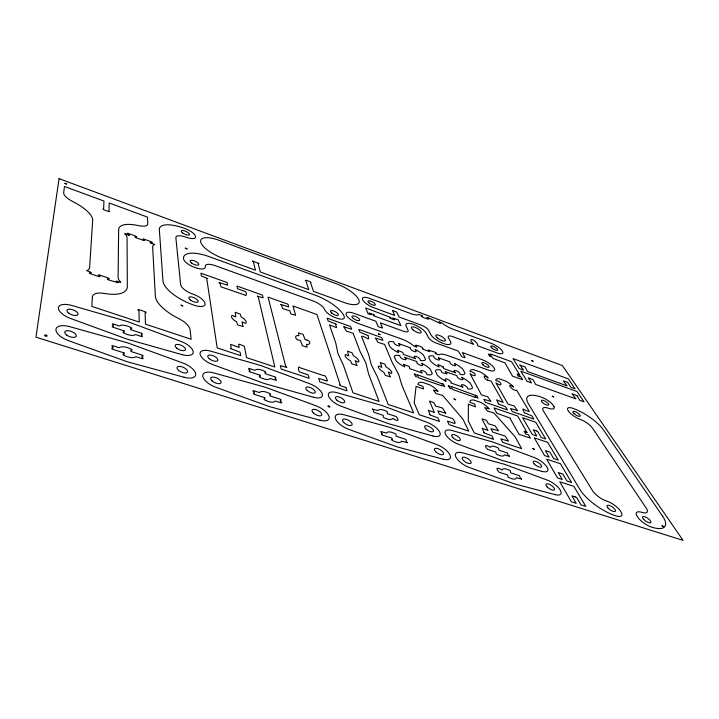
<?xml version="1.0" encoding="UTF-8"?>
<svg xmlns="http://www.w3.org/2000/svg" width="719" height="719" viewBox="0 0 719 719"><rect width="100%" height="100%" fill="white"/><g stroke="black" fill="none" stroke-linecap="round" stroke-linejoin="round"><path stroke-width="1.08" d="M371.004 314.58L369.189 313.017L373.754 314.527L374.383 315.21L373.206 315.299L373.925 315.848L400.905 325.653L398.191 319.838L393.023 318.077M475.457 395.378L451.541 386.597C452.817 389.491 444.836 381.474 450.139 388.557C451.37 389.509 452.116 387.469 453.096 389.707L475.313 397.382L475.034 396.735L475.547 396.699L478.072 398.191L476.814 395.63L475.403 395.216M533.031 361.19L531.665 360.471L533.004 361.235M442.068 383.811L417.541 374.815C418.566 377.574 411.097 369.89 415.924 376.738C417.11 377.691 418.09 375.678 418.952 377.915L441.781 385.797L441.529 385.159L442.068 385.123L444.648 386.615L443.452 384.045L442.023 383.658M519.864 376.459L520.942 376.99L522.65 379.758L512.503 376.109L505.044 362.942L492.919 358.368L491.688 356.642L489.63 356.273L488.408 354.045L491.059 355.42L490.313 353.928L511.551 361.684L519.837 375.228M370.932 314.661L368.056 313.718L365.647 307.939L390.857 317.492M390.812 317.564C386.085 317.151 399.476 322.274 392.996 318.158M427.086 317.483C427.122 316.755 446.211 327.028 439.057 322.022M422.251 316.001C417.829 315.875 433.952 321.788 427.05 317.573M519.774 375.3C515.307 371.75 517.554 377.071 519.9 376.729M439.102 321.923L441.978 322.903A13.095 4.098 29.3 0 0 452.898 329.176L491.392 343.403A9.886 3.083 30.2 0 1 502.419 351.178A9.886 3.083 30.2 0 1 497.099 352.93L477.695 345.821C478.189 340.851 465.148 335.225 473.668 344.338L452.404 336.546A6.777 2.193 29.6 0 0 448.395 337.66L450.48 341.561A11.657 3.82 29.4 0 1 443.488 343.547A11.657 3.82 29.4 0 1 430.645 334.335L428.677 330.443A6.848 2.247 29 0 0 421.217 325.114L399.036 316.98L396.717 312.127L393.131 310.608L392.547 310.608L394.74 315.407L373.673 307.678A10.327 3.415 28 0 1 362.601 299.706A10.327 3.415 28 0 1 369.665 298.412L410.747 313.601A13.302 4.242 28.6 0 0 419.006 314.392L422.305 315.92M422.583 348.571L422.961 349.272L429.764 351.699L428.245 349.973L435.256 352.301L436.316 353.146L435.256 353.218L435.543 353.676L438.743 354.916A14.326 4.889 29.8 0 1 447.245 355.384L488.462 370.15A10.39 3.406 30.3 0 0 494.151 368.11A10.39 3.406 30.3 0 0 482.602 359.86L462.389 352.553L465.184 357.783L461.886 356.786L458.192 351.034L436.029 343.017A6.938 2.301 29.3 0 1 428.398 337.535L426.421 333.589A11.783 3.919 28.9 0 0 413.614 324.413A11.783 3.919 28.9 0 0 406.163 326.21L408.024 330.147A7.019 2.364 28.7 0 1 403.503 331.252L380.36 322.876L382.535 328.008L378.958 326.947L378.023 326.291L375.875 321.258L353.874 313.304A10.884 3.793 27.8 0 0 346.225 314.85A10.884 3.793 27.8 0 0 357.828 323.334L402.02 339.17A14.56 5.078 28.9 0 1 413.874 346.028C419.285 348.122 416.283 346.576 415.187 345.354C416.768 344.446 424.785 348.194 422.772 348.634M525.922 432.092L527.171 432.631L517.716 416.049L493.944 407.88L496.91 413.299L510.562 418.233L510.22 418.638L519.019 434.303L530.397 438.132L528.384 434.671L525.805 434.159L524.079 431.184L525.859 431.984M124.108 352.912L124.108 354.251A1.195 0.539 22.4 0 0 122.994 354.386A1.195 0.539 22.4 0 0 123.776 355.267L124.908 355.797A9.635 4.323 22.5 0 0 135.882 356.66L142.029 358.619A1.186 0.53 22.9 0 0 143.126 358.404A1.186 0.53 22.9 0 0 142.002 357.478L141.967 356.148A1.177 0.53 22.9 0 0 143.054 355.932A1.177 0.53 22.9 0 0 141.931 355.006L130.939 351.501L130.93 350.189A1.177 0.53 22.6 0 0 132.017 350.054A1.177 0.53 22.6 0 0 131.235 349.191L130.13 348.661A9.635 4.323 22.5 0 0 119.192 347.744L112.982 345.758A1.195 0.539 22.1 0 0 111.84 345.965A1.195 0.539 22.1 0 0 112.964 346.891L112.937 348.212A1.204 0.539 22.1 0 0 111.796 348.427A1.204 0.539 22.1 0 0 112.919 349.353L124.108 352.912M124.117 330.866L124.117 332.097A1.159 0.503 22.5 0 0 123.039 332.205A1.159 0.503 22.5 0 0 123.794 333.041L124.881 333.562A9.311 4.017 22.6 0 0 135.478 334.569L141.409 336.501A1.141 0.494 23 0 0 142.461 336.312A1.141 0.494 23 0 0 141.373 335.431L141.346 334.2A1.141 0.494 23 0 0 142.389 334.02A1.141 0.494 23 0 0 141.31 333.14L130.705 329.67L130.696 328.448A1.141 0.485 22.7 0 0 131.748 328.349A1.141 0.485 22.7 0 0 130.993 327.522L129.923 327.019A9.311 4.017 22.6 0 0 119.372 325.959L113.377 323.999A1.159 0.494 22.2 0 0 112.281 324.17A1.159 0.494 22.2 0 0 113.359 325.051L113.341 326.282A1.159 0.503 22.2 0 0 112.236 326.453A1.159 0.503 22.2 0 0 113.323 327.343L124.117 330.866M372.361 409.102C374.491 410.657 372.289 411.421 374.356 412.445L383.254 415.348C383.613 416.508 382.31 417.371 384.854 418.09A8.286 3.379 29.5 0 0 392.628 418.404C400.303 423.123 398.101 418.377 396.151 416.526L387.388 413.659C386.912 412.517 388.44 411.672 385.797 410.962A8.286 3.379 29.5 0 0 378.032 410.594L372.361 409.102M487.446 379.947C485.649 380.567 480.651 372.613 488.192 377.978A11.153 3.775 30.4 0 0 480.292 372.02L473.749 369.692A11.153 3.775 30.4 0 0 470.109 371.552C476.32 371.966 477.722 379.012 470.028 373.682L481.424 394.866L487.644 396.735L491.023 401.472L483.788 399.252L485.478 402.388L507.434 409.956L505.655 406.81L498.06 403.844L498.501 403.584L496.622 399.872L503.174 402.415L491.185 381.178L487.446 379.974M468.366 404.213L468.321 421.046L474.261 432.955L493.602 439.354L491.76 435.822L483.51 432.658L484.031 432.38L482.089 428.209L488.003 430.483L482.098 419.141L482.611 418.925L486.475 420.39L488.39 423.797L495.023 425.747L498.528 430.843L490.924 428.614L492.74 432.074L505.196 436.1L508.522 441.151L500.882 438.851L502.77 442.392L521.67 448.647L515.056 436.694L493.89 412.94L487.518 411.115L484.75 407.583L489.235 408.913A11.935 4.296 30.9 0 0 480.795 402.433L473.812 400.034A11.935 4.296 30.9 0 0 469.929 402.298L474.657 404.078L475.493 406.873L468.366 404.213M524.403 412.778L531.943 415.906L533.822 419.06L512.341 411.654L510.544 408.5L517.617 410.666L514.103 405.929L508.036 404.105L495.921 382.85C503.812 388.305 501.503 380.755 495.876 380.702A11.073 3.685 30.9 0 1 499.256 378.787L505.673 381.07A11.073 3.685 30.9 0 1 513.582 386.993C504.567 381.789 513.483 391.819 516.637 390.192L529.319 411.502C523.953 410.639 520.763 405.768 524.421 412.733M552.3 396.205L553.729 397.032L552.3 396.187M561.35 473.56L558.259 472.491L562.258 479.501L557.558 477.982L546.629 459.144L560.389 463.683L571.614 482.53L566.94 481.02L562.869 474.145L561.35 473.533M446.894 373.79L442.185 372.721L440.549 369.934A11.594 4.098 29.9 0 0 435.381 371.085L437.395 375.219A11.594 4.098 29.9 0 0 446.184 381.322C441.448 375.812 452.718 380.863 450.885 382.957L462.991 387.164C457.347 382.337 468.015 385.303 467.629 388.781A11.531 4.035 30.3 0 0 472.518 387.478L470.316 383.326A11.531 4.035 30.3 0 0 461.661 377.358C466.469 382.76 455.594 377.888 457.095 375.749L445.169 371.561L446.894 373.79M207.566 278.505L206.739 278.586L217.183 347.888L240.73 355.68L240.092 352.238L230.287 348.49L231.176 348.32L230.637 344.329L239.202 347.448L238.636 344.365L239.463 344.239L244.316 346.234L246.563 357.613L274.838 366.969L258.238 296.866L257.294 296.138L263.127 297.846L262.453 295.114L236.982 286.036L237.54 288.759L245.269 291.501C246.932 291.95 246.842 297.711 244.406 294.844L221.101 286.908L219.906 283.259L218.971 282.477L227.599 285.227L227.096 282.513L200.943 273.202L201.32 275.889L207.566 278.505M445.771 413.164L442.536 408.077L435.588 406.019L433.881 402.64L429.504 401.058L434.429 412.607L428.299 410.243L429.944 414.396L429.351 414.665L437.916 417.937L439.525 421.46L419.312 414.773L414.198 402.919L416.085 386.355L423.536 388.988L422.898 386.346L417.991 384.494A12.124 4.494 29.9 0 1 422.43 382.346L429.701 384.854A12.124 4.494 29.9 0 1 438.105 391.388L433.395 390.022L436.02 393.527L442.697 395.441L462.973 419.258L468.833 431.157L449.096 424.632L447.443 421.1L454.848 423.563C456.259 423.455 452.287 416.786 450.867 418.099L439.381 414.261L437.799 410.819L445.753 413.254M521.545 479.052L516.377 477.74A8.286 3.244 32.5 0 1 509.573 477.847C507.003 477.164 508.378 476.167 507.578 474.944L499.22 472.284C497.296 470.514 494.178 465.454 501.988 470.046A8.286 3.244 32.5 0 1 508.791 469.992C511.272 470.72 510.148 471.736 510.769 472.85L519.442 475.681L520.349 478.027L521.545 479.052M118.033 282.711L108.272 279.835C104.875 278.199 111.625 279.7 108.326 278.037L99.213 274.91C95.906 274.469 102.466 277.192 99.132 276.707L89.983 273.562L89.345 272.753L91.124 272.887L91.25 272.402L86.702 270.623A18.2 7.1 21.5 0 0 89.623 267.567L92.67 220.427A33.622 11.846 21.6 0 0 73.185 201.796A16.097 5.473 22.1 0 1 63.667 192.71L64.485 186.473L103.958 201.05L103.626 208.852C99.824 208.753 112.658 213.363 108.946 210.802L109.198 202.983L147.458 217.12L147.772 223.582A15.575 5.339 23.2 0 1 138.345 225.595A31.933 11.378 23.4 0 0 118.635 229.801L118.096 277.372A17.553 6.893 22.9 0 0 120.657 282.261L116.074 281.03L118.033 282.711M367.921 335.494C370.465 342.675 366.151 336.276 361.477 336.213L368.694 354.629L371.175 364.344A15.638 5.869 28.9 0 0 371.687 365.647L377.385 376.81L388.242 404.491L413.641 412.895L401.858 385.132L398.838 374.985A15.638 5.869 28.9 0 0 398.281 373.682L392.412 362.879L384.566 344.392L377.987 342.343L375.282 337.984L382.868 340.375L381.672 337.571L358.817 329.428L359.913 332.223L367.921 335.494M286.737 367.31L285.731 366.456L268.052 297.1L288.004 304.209L288.786 306.959L280.581 304.407L281.533 305.135L282.585 308.514L289.91 310.896L290.665 313.493L291.563 314.131L295.653 315.308L292.948 305.97L316.971 314.527L340.096 384.53C336.618 384.89 347.96 388.233 345.812 387.352L346.989 390.839L319.766 381.834L318.724 378.356L326.911 381.07C328.646 382.175 325.096 373.682 323.595 375.615L300.389 367.876C297.477 364.434 298.07 371.543 299.877 372.1L308.181 374.86L309.179 378.329L281.147 369.054L280.302 365.594L286.719 367.409M443.551 367.139L442.994 367.211L443.704 368.622L455.576 372.81C450.211 368.488 460.385 370.833 460.124 374.41A11.27 3.874 30 0 0 464.977 373.26L462.865 369.269A11.27 3.874 30 0 0 454.408 363.472C458.974 368.64 448.467 363.949 449.932 361.882L438.239 357.711C443.281 362.052 433.287 359.428 433.701 356.094A11.333 3.928 29.7 0 0 428.596 357.109L430.519 361.064A11.333 3.928 29.7 0 0 439.093 366.996L438.015 364.497L443.551 367.166M519.954 365.09L523.513 370.033L519.118 368.443L513.015 358.592L568.289 378.859L575.092 388.79L570.886 387.262L567.579 382.301L563.292 380.917L567.093 385.878L527.449 371.471L525.032 366.924L519.963 365.072M403.763 364.452L404.824 366.933A11.756 4.242 29.1 0 1 396.016 360.776L394.237 356.66A11.756 4.242 29.1 0 1 399.827 355.617C399.225 359.087 410.028 362.008 404.608 357.298L416.921 361.621C414.818 363.383 426.088 368.793 421.631 363.284A11.684 4.188 29.5 0 1 430.313 369.305L432.299 373.44A11.684 4.188 29.5 0 1 426.978 374.644C427.338 371.148 416.939 368.092 422.188 372.972L409.677 368.622L409.192 366.555L403.772 364.407M242.977 326.435L242.051 321.797L245.341 323.343L246.168 322.903A8.089 3.164 25.4 0 0 241.099 316.989L240.308 314.113L235.293 312.28L235.733 316.998L232.444 315.443L231.599 315.875A8.089 3.164 25.4 0 0 236.65 321.833L237.486 324.835L242.959 326.525M66.525 183.983L64.737 183.327L66.508 184.055M397.526 350.324L398.542 352.696A11.495 4.062 28.9 0 1 389.941 346.72L388.251 342.783A11.495 4.062 28.9 0 1 393.769 341.876C393.14 345.174 403.701 348.122 398.452 343.547L410.522 347.843C408.509 349.569 419.429 354.8 415.142 349.488A11.423 3.999 29.2 0 1 423.617 355.339L425.513 359.302A11.423 3.999 29.2 0 1 420.256 360.354C420.813 357.145 410.378 353.892 415.564 358.7L403.305 354.377L402.901 352.445L397.526 350.324M509.385 456.161L504.343 454.83A8.008 3.065 31.9 0 1 497.674 454.776C495.193 454.013 496.487 453.383 495.768 452.035L487.635 449.384C485.882 447.712 482.764 442.877 490.394 447.362A8.008 3.065 31.9 0 1 497.072 447.461C499.381 448.117 498.465 449.123 498.95 450.166L507.398 452.988L508.234 455.181L509.385 456.161M548.39 451.55L545.37 450.543L549.145 457.086L544.553 455.567L534.262 437.835L547.698 442.356L558.259 460.106L553.711 458.605L549.909 452.179L548.399 451.523M534.325 449.321L532.68 448.422L534.307 449.402M390.21 376.846L385.366 375.399L383.901 372.325A7.603 2.849 28.9 0 1 378.275 366.402L378.85 365.917L381.897 367.364L380.306 362.493L384.827 364.147L386.211 367.085A7.603 2.849 28.9 0 1 391.846 372.972L391.298 373.476L388.242 372.02L390.21 376.846M455.621 399.755L454.004 398.901L455.621 399.755M307.049 340.105L305.054 339.503L303.121 334.416L298.394 332.861L298.987 335.602A7.837 3.02 27 0 0 296.291 338.739L297.459 339.844L300.38 340.438L302.384 345.695L307.139 347.214L306.501 344.383A7.837 3.02 27 0 0 309.107 341.192L307.058 340.078M92.365 297.1L91.843 306.402L139.234 322.085L138.947 310.608A1.096 0.449 22.9 0 1 137.904 309.781A1.096 0.449 22.9 0 1 138.92 309.628L145.058 311.695A1.096 0.449 23.1 0 1 146.101 312.522A1.096 0.449 23.1 0 1 145.094 312.666L145.508 324.161L191.146 339.26L190.104 329.769A18.038 7.478 23.8 0 0 178.312 318.346A34.485 13.706 24.2 0 1 155.349 296.12L152.653 247.03A15.944 5.743 23.8 0 1 154.774 244.469C144.07 240.838 155.394 244.118 151.493 241.809L143.782 239.023C140.942 238.501 146.685 241.036 143.836 240.523L135.765 237.612C132.799 236.156 138.767 237.549 135.729 236.12L127.928 233.307C124.198 232.713 135.433 238.007 124.675 233.612A16.456 5.905 22.6 0 1 127.056 237.827L127.317 286.53A36.336 14.389 21.9 0 1 104.426 293.46A18.676 7.729 22.2 0 0 92.365 297.1M379.974 334.587L378.419 333.814L379.974 334.587M536.185 430.816L533.237 429.782L536.787 435.975L532.312 434.465L522.605 417.73L535.718 422.242L545.685 438.985L541.245 437.485L537.659 431.427L536.194 430.789M577.186 395.872L579.748 400.285L584.026 401.822L576.944 391.496L520.781 371.121L527.126 381.367L531.593 382.975L528.267 377.772L533.067 379.677L535.601 384.413L575.892 398.892L571.965 393.697L577.186 395.845M343.853 326.794L346.387 331.162L353.155 333.274L360.147 351.654L365.576 362.412A15.836 6.022 28.1 0 1 366.07 363.715L368.559 373.799L379.075 401.463L352.966 392.817L343.439 365.252L338.209 354.134A15.836 6.022 28.1 0 1 337.768 352.84L335.818 343.197L329.491 324.898L336.582 327.693L335.638 324.332L336.294 324.215L328.125 320.935L327.163 318.158L350.575 326.498L351.636 329.284L343.862 326.768M258.858 263.46L258.157 263.496L260.278 271.953L308.828 289.649L305.988 281.066C302.366 278.639 313.277 282.486 310.572 282.747L313.475 291.339L344.006 302.474A20.995 7.037 27.4 0 0 358.898 299.994A20.995 7.037 27.4 0 0 336.887 283.96L219.448 240.443A22.217 7.603 25 0 0 200.646 241.836A22.217 7.603 25 0 0 222.782 258.292L255.452 270.191L253.394 261.743L252.513 261.006L258.858 263.478M663.601 526.659L661.938 525.598L663.601 526.685M407.278 442.643L401.526 441.196A8.574 3.604 30 0 1 393.554 441.044L392.565 440.567A1.061 0.449 30 0 1 391.675 439.704A1.061 0.449 30 0 1 392.394 439.498L391.873 438.123L382.706 435.202A1.061 0.449 29.7 0 1 381.564 434.321A1.061 0.449 29.7 0 1 382.274 434.033L380.719 431.481L386.445 433.126A8.574 3.604 30 0 1 394.407 433.341C396.942 434.033 395.81 435.067 396.079 436.208L405.103 439.093C407.215 440.127 405.255 441.115 407.278 442.643M356.894 365.45L351.906 363.958L350.584 360.893A7.702 2.93 28.1 0 1 345.075 354.961L345.704 354.485L348.805 355.959L347.466 351.124L352.094 352.813L353.353 355.743A7.702 2.93 28.1 0 1 358.871 361.639L358.206 362.106L355.159 360.65L356.894 365.477M575.128 496.919L571.965 495.858L576.216 503.345L571.389 501.826L559.759 481.784L573.87 486.332L585.805 506.374L581.015 504.864L576.719 497.593L575.137 496.892M182.797 305.872L180.882 305.09L182.77 305.952M187.039 248.891L185.34 248.172L187.039 248.891M59.066 178.645L35.95 337.175L683.05 540.355L562.339 365.549L59.066 178.645M555.266 494.654L515.478 484.157A17.058 6.678 32.5 0 1 513.132 483.42L469.246 467.44A12.933 5.222 31.6 0 1 455.855 456.951A12.933 5.222 31.6 0 1 462.389 452.808L503.039 463.881A17.058 6.678 32.5 0 1 505.331 464.627L546.997 479.995A12.663 4.808 33.3 0 1 560.335 490.259A12.663 4.808 33.3 0 1 555.266 494.654M443.147 459.189L399.036 447.425A17.633 7.424 30 0 1 396.466 446.616L348.706 429.315A13.445 5.779 28.8 0 1 335.431 418.557A13.445 5.779 28.8 0 1 344.033 414.782L389.069 427.167A17.633 7.424 30 0 1 391.576 427.976L436.739 444.567A13.041 5.348 31 0 1 450.022 455.091A13.041 5.348 31 0 1 443.147 459.189M320 420.238L270.883 406.999A18.505 8.179 26.6 0 1 268.043 406.1L215.853 387.289A14.209 6.345 25.1 0 1 202.776 376.262A14.209 6.345 25.1 0 1 213.849 372.945L263.945 386.858A18.505 8.179 26.6 0 1 266.713 387.748L315.875 405.732A13.598 5.914 28 0 1 329.023 416.517A13.598 5.914 28 0 1 320 420.238M184.109 377.25L129.168 362.295A19.826 8.889 22.5 0 1 126.014 361.298L68.682 340.743A15.36 6.857 20.9 0 1 55.92 329.446A15.36 6.857 20.9 0 1 69.959 326.714L125.96 342.406A19.826 8.889 22.5 0 1 129.016 343.394L182.788 362.969A14.443 6.471 24.1 0 1 195.694 374.006A14.443 6.471 24.1 0 1 184.109 377.25M542.135 471.394L503.327 460.762A16.474 6.3 31.9 0 1 501.044 460.016L458.363 444.225A12.502 4.907 31.1 0 1 445.456 434.195A12.502 4.907 31.1 0 1 451.927 430.492L491.553 441.664A16.474 6.3 31.9 0 1 493.791 442.401L534.352 457.608A12.232 4.539 32.7 0 1 547.222 467.431A12.232 4.539 32.7 0 1 542.135 471.394M432.991 436.002L390.102 424.138A17.049 6.956 29.5 0 1 387.604 423.329L341.3 406.271A13.005 5.41 28.3 0 1 328.502 395.998A13.005 5.41 28.3 0 1 336.932 392.664L380.675 405.112A17.049 6.956 29.5 0 1 383.119 405.911L426.987 422.287A12.609 5.024 30.5 0 1 439.785 432.344A12.609 5.024 30.5 0 1 432.991 436.002M313.466 397.248L265.886 383.955A17.903 7.63 26.3 0 1 263.136 383.065L212.68 364.56A13.742 5.905 24.9 0 1 200.071 354.054A13.742 5.905 24.9 0 1 210.811 351.187L259.307 365.099A17.903 7.63 26.3 0 1 261.995 365.98L309.619 383.685A13.158 5.527 27.6 0 1 322.292 393.967A13.158 5.527 27.6 0 1 313.466 397.248M182.015 354.62L128.989 339.674A19.152 8.26 22.6 0 1 125.951 338.694L70.705 318.526A14.82 6.363 21.1 0 1 58.401 307.786A14.82 6.363 21.1 0 1 71.9 305.494L125.906 321.114A19.152 8.26 22.6 0 1 128.854 322.085L180.784 341.309A13.967 6.022 24 0 1 193.231 351.825A13.967 6.022 24 0 1 182.015 354.62M264.655 397.643L254.553 394.425A1.114 0.494 26.2 0 1 253.421 393.518A1.114 0.494 26.2 0 1 254.319 393.266L254.059 391.918A1.114 0.494 26.2 0 1 252.926 391.01A1.114 0.494 26.2 0 1 253.834 390.759L259.442 392.556A8.996 3.972 26.6 0 1 268.771 393.086L269.814 393.581A1.105 0.485 26.6 0 1 270.65 394.434A1.105 0.485 26.6 0 1 269.769 394.605L270.056 395.944L279.988 399.117A1.105 0.485 26.9 0 1 281.12 400.016A1.105 0.485 26.9 0 1 280.257 400.276L280.572 401.624A1.105 0.485 27 0 1 281.713 402.532A1.105 0.485 27 0 1 280.85 402.793L275.287 401.022A8.996 3.972 26.6 0 1 265.94 400.546L264.889 400.052A1.114 0.494 26.5 0 1 264.044 399.18A1.114 0.494 26.5 0 1 264.943 399L264.655 397.643M259.918 375.138L250.14 371.948A1.079 0.467 25.9 0 1 249.044 371.085A1.079 0.467 25.9 0 1 249.924 370.869L249.682 369.602A1.079 0.458 25.9 0 1 248.585 368.748A1.079 0.458 25.9 0 1 249.466 368.532L254.903 370.303A8.7 3.712 26.3 0 1 263.945 370.986L264.952 371.462A1.07 0.449 26.3 0 1 265.76 372.28A1.07 0.449 26.3 0 1 264.898 372.424L265.176 373.673L274.793 376.819A1.07 0.449 26.6 0 1 275.88 377.673A1.07 0.449 26.6 0 1 275.044 377.897L275.341 379.156A1.07 0.458 26.6 0 1 276.438 380.018A1.07 0.458 26.6 0 1 275.593 380.243L270.209 378.491A8.7 3.712 26.3 0 1 261.141 377.87L260.125 377.376A1.079 0.467 26.2 0 1 259.307 376.549A1.079 0.467 26.2 0 1 260.188 376.405L259.918 375.138M197.258 268.304L192.899 266.749A11.801 4.26 24.4 0 1 183.534 258.813A29.65 10.686 24.7 0 1 209.067 256.611L315.138 295.141A28.158 9.967 27.1 0 1 344.212 316.513A11.037 3.892 27.4 0 1 338.218 318.688L334.29 317.286A11.037 3.892 27.4 0 1 324.62 309.476A11.136 3.946 27 0 0 313.071 300.946L215.197 265.644A11.666 4.206 24.9 0 0 205.275 266.623A11.801 4.26 24.4 0 1 197.258 268.304M662.46 515.963L603.412 429.854A27.07 8.709 32.3 0 0 572.953 408.356A10.533 3.352 32.1 0 0 567.686 409.857L569.124 412.059A10.533 3.352 32.1 0 0 580.296 419.438A10.731 3.46 32.3 0 1 592.465 428.057L646.255 508.126A12.187 4.224 34.4 0 1 641.86 512.359A12.466 4.368 34.8 0 0 636.567 515.289L638.49 518.237A12.466 4.368 34.8 0 0 651.648 527.144A31.052 10.794 34.5 0 0 662.46 515.963M554.07 406.747L552.668 404.545A10.614 3.46 31.6 0 0 541.587 397.221A27.286 8.996 31.8 0 0 528.303 403.53L579.891 489.387A31.268 11.216 34 0 0 615.922 515.874A12.556 4.539 34.3 0 0 621.576 512.863L619.706 509.924A12.556 4.539 34.3 0 0 606.656 501.071A12.277 4.386 33.9 0 1 592.627 490.807L543.357 410.882A10.812 3.577 31.8 0 1 548.507 408.266A10.614 3.46 31.6 0 0 554.07 406.747M195.604 237.396L195.361 235.661A11.243 3.82 24.2 0 0 184.846 228.489A28.85 9.958 24.2 0 0 159.357 229.721L162.952 280.886A31.645 12.142 24.3 0 0 194.184 305.233A12.663 4.934 24.3 0 0 205.077 304.667L204.762 302.438A12.663 4.934 24.3 0 0 192.827 294.08A12.439 4.745 24.3 0 1 180.64 284.625L175.867 237.773A11.432 3.963 24.2 0 1 185.906 237.18A11.243 3.82 24.2 0 0 195.604 237.396M437.341 337.894A5.491 1.798 29.4 0 0 445.358 340.707A5.491 1.798 29.4 0 0 439.111 335.315A5.491 1.798 29.4 0 0 437.341 337.894M369.18 303.014A4.134 1.366 28 0 0 375.273 304.991A4.134 1.366 28 0 0 370.501 301.036A4.134 1.366 28 0 0 369.18 303.014M491.841 347.942A3.955 1.231 30.2 0 0 497.602 350.18A3.955 1.231 30.2 0 0 493.225 346.288A3.955 1.231 30.2 0 0 491.841 347.942M328.304 406.523A1.061 0.449 28.2 0 0 329.913 406.954A1.061 0.449 28.2 0 0 328.718 405.849A1.061 0.449 28.2 0 0 328.304 406.523M547.204 486.988A5.069 1.923 33.3 0 0 554.475 489.783A5.069 1.923 33.3 0 0 549.064 484.22A5.069 1.923 33.3 0 0 547.204 486.988M463.485 460.484A5.177 2.085 31.6 0 0 471.071 463.09A5.177 2.085 31.6 0 0 465.49 457.473A5.177 2.085 31.6 0 0 463.485 460.484M534.397 464.097A4.889 1.815 32.7 0 0 541.479 466.856A4.889 1.815 32.7 0 0 536.293 461.571A4.889 1.815 32.7 0 0 534.397 464.097M452.862 437.646A4.997 1.959 31.1 0 0 460.232 440.226A4.997 1.959 31.1 0 0 454.884 434.896A4.997 1.959 31.1 0 0 452.862 437.646M435.66 451.631A5.213 2.139 31 0 0 443.407 454.282A5.213 2.139 31 0 0 437.898 448.647A5.213 2.139 31 0 0 435.66 451.631M343.781 422.538A5.375 2.31 28.8 0 0 351.959 425.019A5.375 2.31 28.8 0 0 346.261 419.339A5.375 2.31 28.8 0 0 343.781 422.538M425.801 428.821A5.042 2.013 30.5 0 0 433.332 431.454A5.042 2.013 30.5 0 0 428.048 426.106A5.042 2.013 30.5 0 0 425.801 428.821M336.825 400.088A5.204 2.166 28.3 0 0 344.608 402.218A5.204 2.166 28.3 0 0 338.712 396.852A5.204 2.166 28.3 0 0 336.825 400.088M209.4 358.826A5.491 2.364 24.9 0 0 217.758 360.489A5.491 2.364 24.9 0 0 211.197 355.15A5.491 2.364 24.9 0 0 209.4 358.826M307.157 390.417A5.258 2.211 27.6 0 0 315.147 392.601A5.258 2.211 27.6 0 0 309.296 387.217A5.258 2.211 27.6 0 0 307.157 390.417M212.159 380.962A5.68 2.534 25.1 0 0 220.985 382.957A5.68 2.534 25.1 0 0 214.63 377.277A5.68 2.534 25.1 0 0 212.159 380.962M313.43 413.03A5.437 2.364 28 0 0 321.663 415.205A5.437 2.364 28 0 0 315.596 409.542A5.437 2.364 28 0 0 313.43 413.03M68.835 313.268A5.932 2.543 21.1 0 0 77.985 314.5A5.932 2.543 21.1 0 0 70.579 309.215A5.932 2.543 21.1 0 0 68.835 313.268M176.73 348.176A5.581 2.409 24 0 0 185.358 349.919A5.581 2.409 24 0 0 178.824 344.545A5.581 2.409 24 0 0 176.73 348.176M66.759 335.126A6.138 2.741 20.9 0 0 76.25 336.267A6.138 2.741 20.9 0 0 68.575 330.731A6.138 2.741 20.9 0 0 66.759 335.126M178.627 370.438A5.779 2.588 24.1 0 0 187.551 372.118A5.779 2.588 24.1 0 0 180.766 366.492A5.779 2.588 24.1 0 0 178.627 370.438M45.144 335.818A1.267 0.575 20.2 0 0 47.121 336.052A1.267 0.575 20.2 0 0 45.567 334.919A1.267 0.575 20.2 0 0 45.144 335.818M412.94 329.814A5.545 1.842 28.9 0 0 421.127 332.69A5.545 1.842 28.9 0 0 414.926 327.271A5.545 1.842 28.9 0 0 412.94 329.814M482.979 364.812A4.161 1.357 30.3 0 0 489.055 367.121A4.161 1.357 30.3 0 0 484.489 362.969A4.161 1.357 30.3 0 0 482.979 364.812M353.173 318.328A4.359 1.519 27.8 0 0 359.653 320.368A4.359 1.519 27.8 0 0 354.665 316.144A4.359 1.519 27.8 0 0 353.173 318.328M573.996 413.542A4.215 1.339 32.1 0 0 580.098 416.166A4.215 1.339 32.1 0 0 575.676 411.852A4.215 1.339 32.1 0 0 573.996 413.542M643.748 519.46A4.988 1.744 34.8 0 0 650.794 522.56A4.988 1.744 34.8 0 0 645.59 517.051A4.988 1.744 34.8 0 0 643.748 519.46M542.548 402.577A4.242 1.384 31.6 0 0 548.624 404.941A4.242 1.384 31.6 0 0 543.879 400.582A4.242 1.384 31.6 0 0 542.548 402.577M608.094 508.09A5.024 1.815 34.3 0 0 615.32 511.335A5.024 1.815 34.3 0 0 610.323 505.816A5.024 1.815 34.3 0 0 608.094 508.09M182.662 233.01A4.494 1.528 24.2 0 0 189.439 234.691A4.494 1.528 24.2 0 0 183.992 230.7A4.494 1.528 24.2 0 0 182.662 233.01M190.346 300.012A5.069 1.977 24.3 0 0 198.076 301.764A5.069 1.977 24.3 0 0 192.063 297.046A5.069 1.977 24.3 0 0 190.346 300.012M191.515 262.974A4.718 1.699 24.4 0 0 198.696 264.763A4.718 1.699 24.4 0 0 193.105 260.467A4.718 1.699 24.4 0 0 191.515 262.974M331.819 313.151A4.413 1.555 27.4 0 0 338.361 315.066A4.413 1.555 27.4 0 0 333.167 310.815A4.413 1.555 27.4 0 0 331.819 313.151"/></g></svg>
